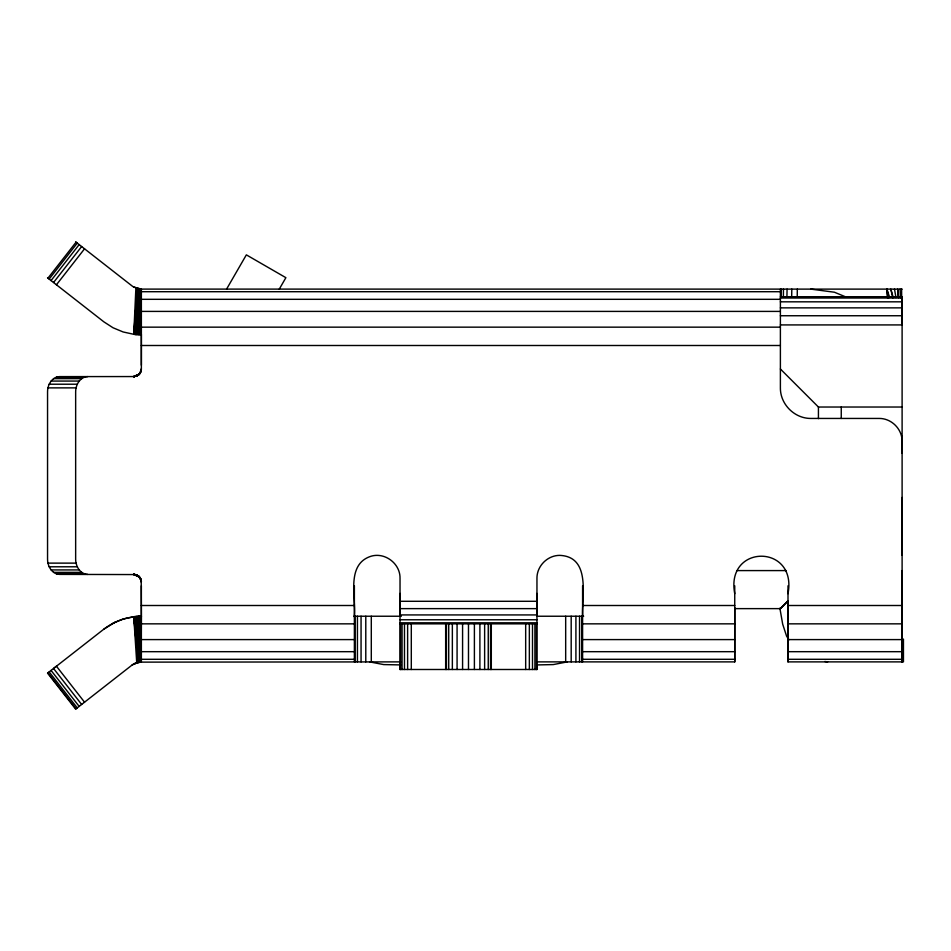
<?xml version="1.0" encoding="UTF-8"?>
<svg xmlns="http://www.w3.org/2000/svg" width="951" height="951" viewBox="0 0 951 951"><rect width="100%" height="100%" fill="white"/><g stroke="black" fill="none" stroke-linecap="round" stroke-linejoin="round"><path stroke-width="1.43" d="M134.697 616.973C123.499 617.734 112.812 622.429 103.897 629.134L47.55 673.165L75.652 709.137L131.999 665.106A15.252 15.252 0 0 1 133.758 663.917L140.475 661.908L140.534 616.248L141.366 616.236L137.36 616.676M140.534 616.248L138.228 616.319L140.475 661.908L141.128 661.884L141.366 616.236M141.366 585.804L141.366 661.884L133.758 663.917L134.84 663.358M141.366 365.196L141.366 334.217M354.378 661.884L354.378 585.804M536.958 664.369L536.958 669.492L400.026 669.492L400.026 664.369M400.026 593.412L400.026 614.928L536.958 614.928L536.958 593.412M582.594 661.884L582.594 585.804M537.22 661.884L734.743 661.884L734.743 585.804M735.23 608.628L780.391 608.628L787.999 600.759L787.999 661.884L903.45 661.884L903.45 639.06M787.999 661.884L787.999 585.804M902.107 570.588L902.107 661.884L902.107 296.724L780.391 296.724M902.107 555.372L902.107 497.468M902.107 453.247L902.107 436.331M902.107 296.724L902.107 324.921L780.391 324.921M781.151 296.486L781.163 289.116M783.386 296.486L783.446 289.116M797.235 296.486L797.307 289.116M902.107 289.116L140.617 289.104L141.224 334.764L139.916 334.74L140.617 289.104L133.758 287.083A15.216 15.216 0 0 1 131.999 285.894L75.652 241.863M791.684 296.486L791.803 289.116M786.929 296.486L787.071 289.116M140.617 289.104L138.703 334.704L135.529 334.479L139.749 289.033L138.703 334.704L139.916 334.74M135.886 288.094L133.758 334.288L137.217 334.621L139.749 289.033M137.313 288.569L133.758 334.288L135.529 334.479L138.62 288.866L133.758 334.288L123.119 331.958L113.05 327.774L103.897 321.866L47.55 277.835M140.475 372.59L138.703 374.789L140.475 372.59L141.366 369L141.366 289.116L133.758 287.083M141.128 370.878L141.366 369L140.617 372.293L138.62 374.849L133.758 376.608L139.428 374.064L134.578 376.56L59.544 376.608C51.948 376.893 47.467 384.893 47.55 391.824L47.55 559.176C47.467 566.107 51.948 574.107 59.544 574.392L135.399 574.57M87.647 376.608C80.05 376.893 75.569 384.893 75.652 391.824L75.652 559.176C75.569 566.107 80.05 574.107 87.647 574.392M141.366 369L139.535 373.945L133.758 376.608L138.097 375.253M141.224 370.486L139.916 373.47M226.576 289.116L246.357 254.856L285.882 277.68L279.285 289.104M47.954 278.156L76.056 242.184M49.155 279.095L77.257 243.123M51.057 280.581L79.159 244.609M53.541 282.518L81.643 246.547M56.442 284.777L84.544 248.805M139.535 373.945L136.671 376.025M780.391 608.628L787.999 601.02M103.897 629.134L115.333 622.085M131.999 665.106L138.038 662.253L133.758 616.712L138.228 616.319L139.428 662.003L133.758 616.712L141.224 616.236M139.428 374.064L133.758 376.608L137.313 375.728M136.362 375.918L138.62 374.849M113.05 623.226L123.119 619.042L133.758 616.712L136.73 662.609M135.922 662.978L138.038 662.253M135.886 662.906L137.313 662.431M567.378 661.884L553.268 664.583L537.22 664.927M133.758 376.608L136.73 376.002M139.143 662.134L401.239 661.884M139.749 661.967L141.128 661.884M141.366 291.707L780.391 291.707M780.391 298.02L902.107 298.02M141.366 299.315L780.391 299.315M780.391 301.824L902.107 301.824M780.391 307.862L902.107 307.862M141.366 311.405L780.391 311.405M780.391 315.744L902.107 315.744M141.366 327.156L780.391 327.156M141.366 345.498L780.391 345.498M56.442 377.119L84.544 377.119M53.541 378.641L81.643 378.641M51.057 381.066L79.159 381.066M49.155 384.216L77.257 384.216M47.954 387.877L76.056 387.877M780.391 369L818.431 407.028L902.107 407.028M47.954 563.123L76.056 563.123M49.155 566.784L77.257 566.784M51.057 569.934L79.159 569.934M737.18 570.588L786.215 570.588M53.541 572.359L81.643 572.359M56.442 573.881L84.544 573.881M400.026 601.294L536.958 601.294M141.366 605.502L354.378 605.502M582.594 605.502L734.743 605.502M787.999 605.502L902.107 605.502M400.026 608.628L536.958 608.628M353.974 616.236L401.322 616.236M537.184 616.236L583.652 616.236M400.026 619.767L536.958 619.767M400.026 622.81L536.958 622.81M141.366 623.844L354.378 623.844M400.026 623.844L536.958 623.844M582.594 623.844L734.743 623.844M787.999 623.844L902.107 623.844M141.366 639.595L354.378 639.595M582.594 639.595L734.743 639.595M787.999 639.595L902.107 639.595M141.366 651.685L354.378 651.685M582.594 651.685L734.743 651.685M787.999 651.685L902.107 651.685M141.366 659.293L354.378 659.293M582.594 659.293L734.743 659.293M787.999 659.293L902.107 659.293M401.239 664.927L383.705 664.583L369.594 661.884M141.128 580.122L141.366 582L140.617 578.707L137.217 575.224L139.428 576.936L133.758 574.392L139.428 576.936L141.224 580.514L141.366 616.783M810.823 289.116L834.443 292.23L846.105 297.057M824.838 661.492L827.643 661.884M136.575 575.117L138.62 576.151L133.758 574.392L139.749 577.316L135.565 574.606M136.73 574.998L133.758 574.392L135.886 574.701M137.313 575.272L133.758 574.392L137.015 575.414M139.749 577.316L137.217 575.224L139.428 576.936L138.097 575.747M138.703 576.211L141.224 580.514L138.703 576.211L140.475 578.41M84.544 702.195L56.442 666.223L53.541 668.482L81.643 704.453M51.057 670.419L79.159 706.391M49.155 671.905L77.257 707.877M47.954 672.844L76.056 708.816M788.985 639.761L786.62 636.243L782.685 624.165L779.868 608.141M140.617 578.707L139.916 577.53L140.784 579.088M889.613 297.354L886.891 289.116L887.378 297.758M893.262 297.568L890.837 289.116L892.68 297.699M888.816 297.722L886.891 289.116L887.925 297.865M894.499 289.116L895.973 297.568M902.107 441.264C902.19 429.056 891.503 418.369 879.283 418.44L810.823 418.44C794.537 418.547 780.284 404.306 780.391 388.02L780.391 289.116M141.176 580.276L141.366 582M898.624 297.663L897.649 289.116L898.22 296.486M135.268 616.545L139.428 662.003L136.671 616.414M900.074 289.116L900.383 297.663M139.535 616.26L140.475 661.908M901.596 289.116L901.679 297.877M141.176 289.116L141.224 334.764M841.255 407.028L841.255 418.44M818.431 407.028L818.431 418.63M787.999 593.686C797.568 543.734 725.173 543.734 734.743 593.686M734.743 607.57L734.743 661.884M582.594 616.783C581.608 596.871 591.451 556.751 559.77 555.372C547.562 555.301 536.875 565.988 536.958 578.196L536.958 669.492M581.822 616.236L581.822 661.884M579.539 616.236L579.539 661.884M575.914 616.236L575.914 661.884M571.182 616.236L571.182 661.884M565.679 616.236L565.679 661.884M536.435 623.844L536.435 669.492M534.914 623.844L534.914 669.492M532.501 623.844L532.501 669.492M529.35 623.844L529.35 669.492M525.677 623.844L525.677 669.492M491.31 623.844L491.31 669.492M490.526 623.844L490.526 669.492M488.255 623.844L488.255 669.492M484.63 623.844L484.63 669.492M479.898 623.844L479.898 669.492M474.394 623.844L474.394 669.492M468.486 623.844L468.486 669.492M462.578 623.844L462.578 669.492M457.074 623.844L457.074 669.492M452.355 623.844L452.355 669.492M448.717 623.844L448.717 669.492M446.447 623.844L446.447 669.492M445.662 623.844L445.662 669.492M411.296 623.844L411.296 669.492M407.622 623.844L407.622 669.492M404.472 623.844L404.472 669.492M402.059 623.844L402.059 669.492M400.537 623.844L400.537 669.492M400.026 669.492L400.026 578.196C400.288 563.741 385.191 552.151 371.294 556.157C345.57 564.086 356.197 597.597 354.378 616.783M371.294 616.236L371.294 661.884M365.79 616.236L365.79 661.884M361.059 616.236L361.059 661.884M357.433 616.236L357.433 661.884M355.151 616.236L355.151 661.884"/></g></svg>
